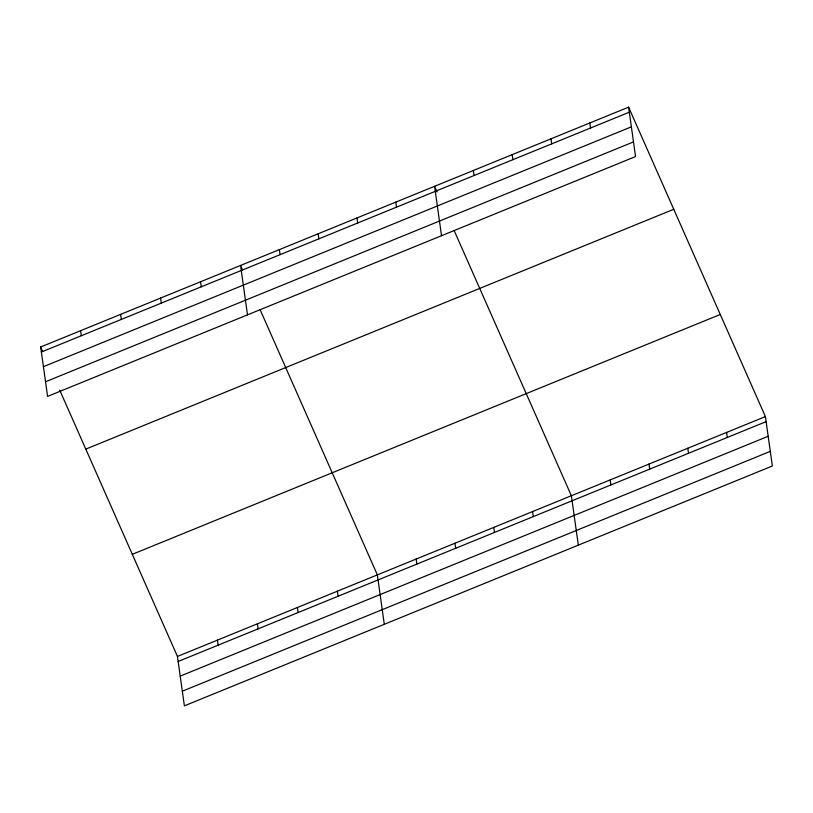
<?xml version="1.0" encoding="UTF-8"?>
<svg xmlns="http://www.w3.org/2000/svg" width="813" height="813" viewBox="0 0 813 813"><rect width="100%" height="100%" fill="white"/><g stroke="black" fill="none" stroke-linecap="round" stroke-linejoin="round"><path stroke-width="1.22" d="M628.612 107.153L635.553 156.563L47.591 396.409L40.65 346.999L628.612 107.153L765.409 416.591L772.35 466.001L184.388 705.847L177.447 656.437L59.715 390.108M41.361 352.039L629.313 112.194M43.414 366.683L631.376 126.838M45.538 381.764L633.49 141.919M85.792 449.111L673.753 209.266M132.306 554.324L720.257 314.479M177.447 656.437L765.409 416.591M178.159 661.477L766.11 421.632M180.212 676.121L768.173 436.276M182.336 691.202L770.297 451.357M437.089 191.97L434.579 186.299L441.53 235.709M454.142 230.546L571.376 495.737L578.328 545.157M242.559 269.987L240.557 265.445L247.498 314.865M260.119 309.702L377.354 574.882L384.295 624.303M40.65 346.999L42.652 351.531M726.598 432.414L727.31 437.465M687.798 448.248L688.499 453.298M648.987 464.081L649.699 469.121M589.801 122.976L590.512 128.027M610.187 479.904L610.898 484.955M551.001 138.81L551.702 143.86M512.19 154.643L512.901 159.683M532.576 511.57L533.287 516.611M473.39 170.466L474.091 175.517M493.765 527.393L494.477 532.444M454.965 543.226L455.676 548.277M395.779 202.132L396.49 207.173M416.154 559.059L416.866 564.1M356.968 217.955L357.679 223.006M318.168 233.788L318.879 238.839M337.375 591.193L338.086 596.244M279.357 249.621L280.068 254.662M297.395 607.504L298.097 612.555M257.406 623.815L258.117 628.866M200.577 281.755L201.278 286.806M217.427 640.126L218.138 645.166M160.598 298.066L161.299 303.117M120.609 314.377L121.32 319.418M80.629 330.688L81.341 335.728"/></g></svg>
